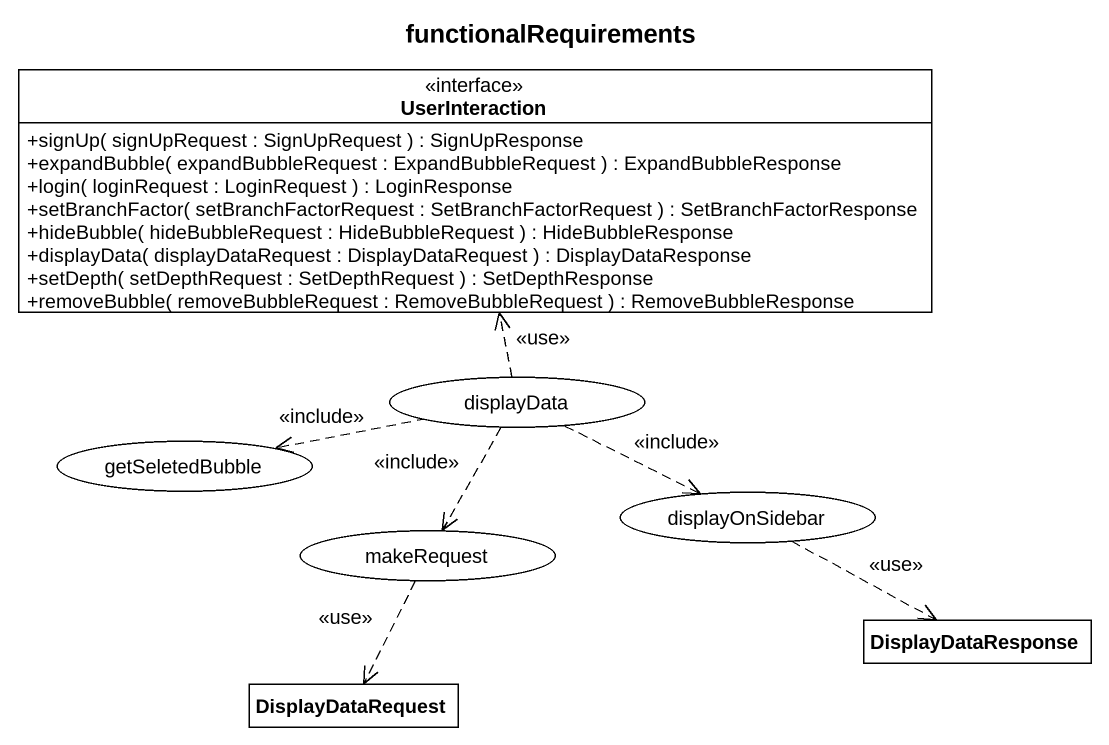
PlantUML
@startuml
title functionalRequirements
allowmixing
hide circle
hide empty members
skinparam classAttributeIconSize 0
interface UserInteraction {
  +signUp( signUpRequest : SignUpRequest ) : SignUpResponse
  +expandBubble( expandBubbleRequest : ExpandBubbleRequest ) : ExpandBubbleResponse
  +login( loginRequest : LoginRequest ) : LoginResponse
  +setBranchFactor( setBranchFactorRequest : SetBranchFactorRequest ) : SetBranchFactorResponse
  +hideBubble( hideBubbleRequest : HideBubbleRequest ) : HideBubbleResponse
  +displayData( displayDataRequest : DisplayDataRequest ) : DisplayDataResponse
  +setDepth( setDepthRequest : SetDepthRequest ) : SetDepthResponse
  +removeBubble( removeBubbleRequest : RemoveBubbleRequest ) : RemoveBubbleResponse
}
usecase getSeletedBubble
usecase displayData
usecase displayOnSidebar
usecase makeRequest
class DisplayDataRequest
class DisplayDataResponse
displayData .up.> UserInteraction : <<use>>
displayData .left.> getSeletedBubble : <<include>>
displayData .right.> displayOnSidebar : <<include>>
displayData ..> makeRequest : <<include>>
displayOnSidebar .right.> DisplayDataResponse : <<use>>
makeRequest ..> DisplayDataRequest : <<use>>
@enduml
